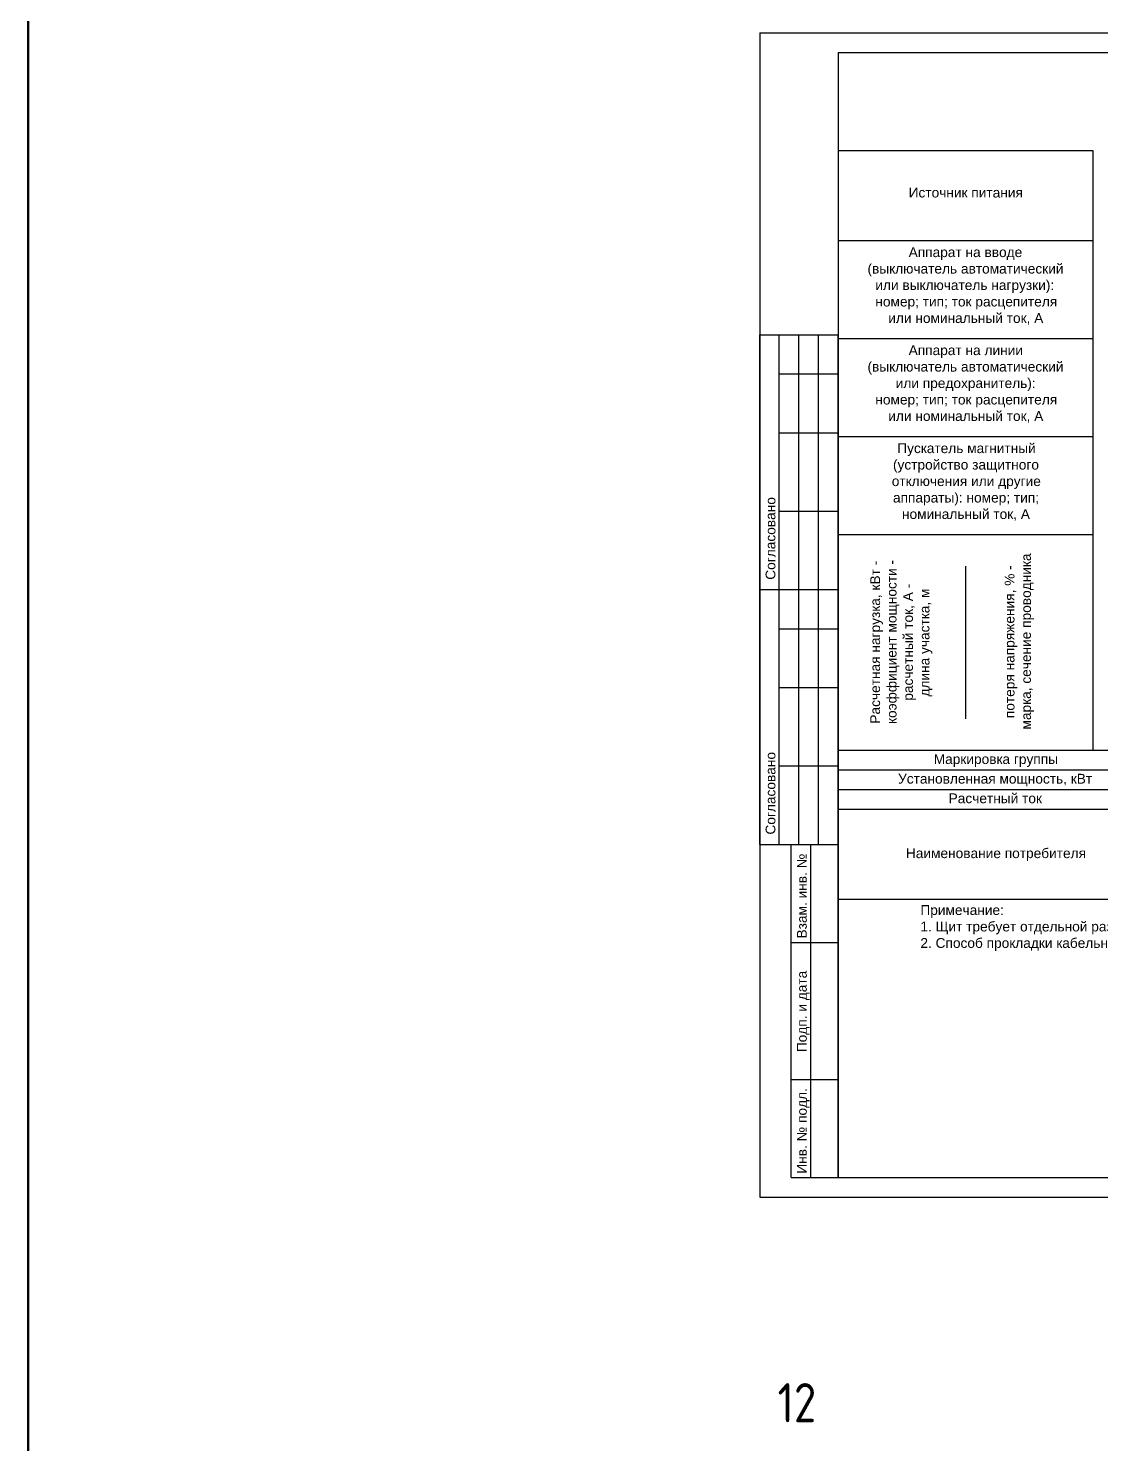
# Model space of a CAD drawing. Header units: metres. Extents: x -1525 to -1043, y -1331 to -1144.
# Drawn here: x -1524.88 to -1497.52, y -1271.09 to -1234.99 of the extents above; entities that cross this region are included whole.
import ezdxf

# ---------------------------------------------------------------- set-up
doc = ezdxf.new("R2010")
doc.units = ezdxf.units.M
doc.header["$MEASUREMENT"] = 0
doc.layers.add('ELPROJECT', color=7, linetype='Continuous')
doc.layers.add('ЭС', color=5, linetype='Continuous', lineweight=30)
doc.styles.add('ELPROJECT', font='Arial')
doc.styles.get("Standard").update_dxf_attribs({"font": 'txt.shx', "width": 0.8, "height": 0.0025})

msp = doc.modelspace()

# ---------------------------------------------------------------- linework, layer by layer
at = {"layer": 'ELPROJECT'}
for p, q in [((-1506.22162835, -1235.10735083), (-1464.22162835, -1235.10735083)), ((-1506.22162835, -1235.10735083), (-1506.22162835, -1264.80735083)), ((-1504.22162835, -1235.60735083), (-1497.72162835, -1235.60735083)), ((-1504.22162835, -1235.60735083), (-1504.22162835, -1237.90735083)), ((-1504.22162835, -1235.60735083), (-1464.72162835, -1235.60735083)), ((-1504.22162835, -1235.60735083), (-1504.22162835, -1264.30735083)), ((-1504.22162835, -1237.90735083), (-1504.22162835, -1240.40735083)), ((-1504.22162835, -1238.10735083), (-1497.72162835, -1238.10735083)), ((-1497.72162835, -1238.10735083), (-1497.72162835, -1240.40735083)), ((-1504.22162835, -1240.40735083), (-1497.72162835, -1240.40735083)), ((-1504.22162835, -1240.40735083), (-1504.22162835, -1242.90735083)), ((-1497.72162835, -1240.40735083), (-1497.72162835, -1242.90735083)), ((-1506.22162835, -1242.80735083), (-1504.22162835, -1242.80735083)), ((-1506.22162835, -1249.30735083), (-1506.22162835, -1242.80735083)), ((-1505.72162835, -1249.30735083), (-1505.72162835, -1242.80735083)), ((-1505.22162835, -1249.30735083), (-1505.22162835, -1242.80735083)), ((-1504.72162835, -1249.30735083), (-1504.72162835, -1242.80735083)), ((-1504.22162835, -1249.30735083), (-1504.22162835, -1242.80735083)), ((-1504.22162835, -1242.90735083), (-1497.72162835, -1242.90735083)), ((-1504.22162835, -1242.90735083), (-1504.22162835, -1245.40735083)), ((-1497.72162835, -1242.90735083), (-1497.72162835, -1245.40735083)), ((-1505.72162835, -1243.80735083), (-1504.22162835, -1243.80735083)), ((-1505.72162835, -1245.30735083), (-1504.22162835, -1245.30735083)), ((-1504.22162835, -1245.40735083), (-1497.72162835, -1245.40735083)), ((-1504.22162835, -1245.40735083), (-1504.22162835, -1250.90735083)), ((-1497.72162835, -1245.40735083), (-1497.72162835, -1247.90735083)), ((-1505.72162835, -1247.30735083), (-1504.22162835, -1247.30735083)), ((-1504.22162835, -1247.90735083), (-1497.72162835, -1247.90735083)), ((-1497.72162835, -1247.90735083), (-1497.72162835, -1253.40735083)), ((-1500.97162835, -1248.70735083), (-1500.97162835, -1252.60735083)), ((-1506.22162835, -1249.30735083), (-1504.22162835, -1249.30735083)), ((-1506.22162835, -1255.80735083), (-1506.22162835, -1249.30735083)), ((-1506.22162835, -1249.30735083), (-1504.22162835, -1249.30735083)), ((-1505.72162835, -1255.80735083), (-1505.72162835, -1249.30735083)), ((-1505.22162835, -1255.80735083), (-1505.22162835, -1249.30735083)), ((-1504.72162835, -1255.80735083), (-1504.72162835, -1249.30735083)), ((-1504.22162835, -1255.80735083), (-1504.22162835, -1249.30735083)), ((-1505.72162835, -1250.30735083), (-1504.22162835, -1250.30735083)), ((-1504.22162835, -1250.90735083), (-1504.22162835, -1257.00735083)), ((-1505.72162835, -1251.80735083), (-1504.22162835, -1251.80735083)), ((-1504.22162835, -1253.40735083), (-1497.72162835, -1253.40735083)), ((-1497.72162835, -1253.40735083), (-1496.22162835, -1253.40735083)), ((-1505.72162835, -1253.80735083), (-1504.22162835, -1253.80735083)), ((-1504.22162835, -1253.90735083), (-1496.22162835, -1253.90735083)), ((-1504.22162835, -1254.40735083), (-1496.22162835, -1254.40735083)), ((-1504.22162835, -1254.90735083), (-1496.22162835, -1254.90735083)), ((-1506.22162835, -1255.80735083), (-1504.22162835, -1255.80735083)), ((-1505.42162835, -1255.80735083), (-1504.22162835, -1255.80735083)), ((-1505.42162835, -1264.30735083), (-1505.42162835, -1255.80735083)), ((-1504.92162835, -1264.30735083), (-1504.92162835, -1255.80735083)), ((-1504.22162835, -1264.30735083), (-1504.22162835, -1255.80735083)), ((-1504.22162835, -1257.20735083), (-1496.22162835, -1257.20735083)), ((-1505.42162835, -1258.30735083), (-1504.22162835, -1258.30735083)), ((-1505.42162835, -1261.80735083), (-1504.22162835, -1261.80735083)), ((-1505.42162835, -1264.30735083), (-1504.22162835, -1264.30735083)), ((-1504.22162835, -1264.30735083), (-1464.72162835, -1264.30735083)), ((-1506.22162835, -1264.80735083), (-1464.22162835, -1264.80735083))]:
    msp.add_line(p, q, dxfattribs=at)
at = {"layer": 'ЭС', "color": 1, "linetype": 'Continuous', "lineweight": 50}
msp.add_lwpolyline([(-1524.88347961, -1151.42392904), (-1222.21742353, -1151.42392904), (-1222.21742353, -1331.02456139), (-1524.88347961, -1331.02456139)], close=True, dxfattribs=at)

# ---------------------------------------------------------------- texts
at = {"layer": 'ELPROJECT', "style": 'ELPROJECT'}
for s, p in [('Источник питания', (-1502.42162835, -1239.30735083)), ('Аппарат на вводе', (-1502.42162835, -1240.82735083)), ('(выключатель автоматический', (-1503.47162835, -1241.24735083)), ('или выключатель нагрузки): ', (-1503.27162835, -1241.66735083)), ('номер; тип; ток расцепителя', (-1503.27162835, -1242.08735083)), ('или номинальный ток, А', (-1502.94162835, -1242.50735083)), ('Аппарат на линии', (-1502.42162835, -1243.32735083)), ('(выключатель автоматический', (-1503.47162835, -1243.74735083)), ('или предохранитель):', (-1502.75162835, -1244.16735083)), ('номер; тип; ток расцепителя', (-1503.27162835, -1244.58735083)), ('или номинальный ток, А', (-1502.94162835, -1245.00735083)), ('Пускатель магнитный', (-1502.71162835, -1245.82735083)), ('(устройство защитного', (-1502.82162835, -1246.24735083)), ('отключения или другие', (-1502.85162835, -1246.66735083)), ('аппараты): номер; тип;', (-1502.82162835, -1247.08735083)), ('номинальный ток, А', (-1502.59162835, -1247.50735083)), ('Маркировка группы', (-1501.78162835, -1253.75735083)), ('Установленная мощность, кВт', (-1502.69162835, -1254.25735083)), ('Расчетный ток', (-1501.40162835, -1254.75735083)), ('Наименование потребителя', (-1502.49162835, -1256.15735083)), ('Примечание:', (-1502.12162835, -1257.60735083)), ('1. Щит требует отдельной разработки заводом-изготовителем согласно однолинейной схеме.', (-1502.12162835, -1258.02735083)), ('2. Способ прокладки кабельных линий показан на планах.', (-1502.12162835, -1258.44735083))]:
    msp.add_text(s, height=0.25, dxfattribs=at).set_placement(p)
for s, p in [('Согласовано', (-1505.82162835, -1249.05735083)), ('Расчетная нагрузка, кВт -', (-1503.15162835, -1252.72735083)), ('коэффициент мощности -', (-1502.73162835, -1252.73735083)), ('потеря напряжения, % - ', (-1499.72162835, -1252.58735083)), ('марка, сечение проводника', (-1499.30162835, -1252.87735083)), ('расчетный ток, А - ', (-1502.31162835, -1252.14235083)), ('длина участка, м', (-1501.89162835, -1252.03735083)), ('Согласовано', (-1505.82162835, -1255.55735083)), ('Взам. инв. №', (-1505.02162835, -1258.20735083)), ('Подп. и дата', (-1505.02162835, -1261.10735083)), ('Инв. № подл.', (-1505.02162835, -1264.20735083))]:
    msp.add_text(s, height=0.25, rotation=90, dxfattribs=at).set_placement(p)
at = {"layer": 'ЭС', "color": 1, "linetype": 'Continuous', "lineweight": 30, "width": 0.8}
msp.add_text('12', height=1, dxfattribs=at).set_placement((-1505.76635905, -1270.54830735))

doc.saveas('drawing.dxf')
